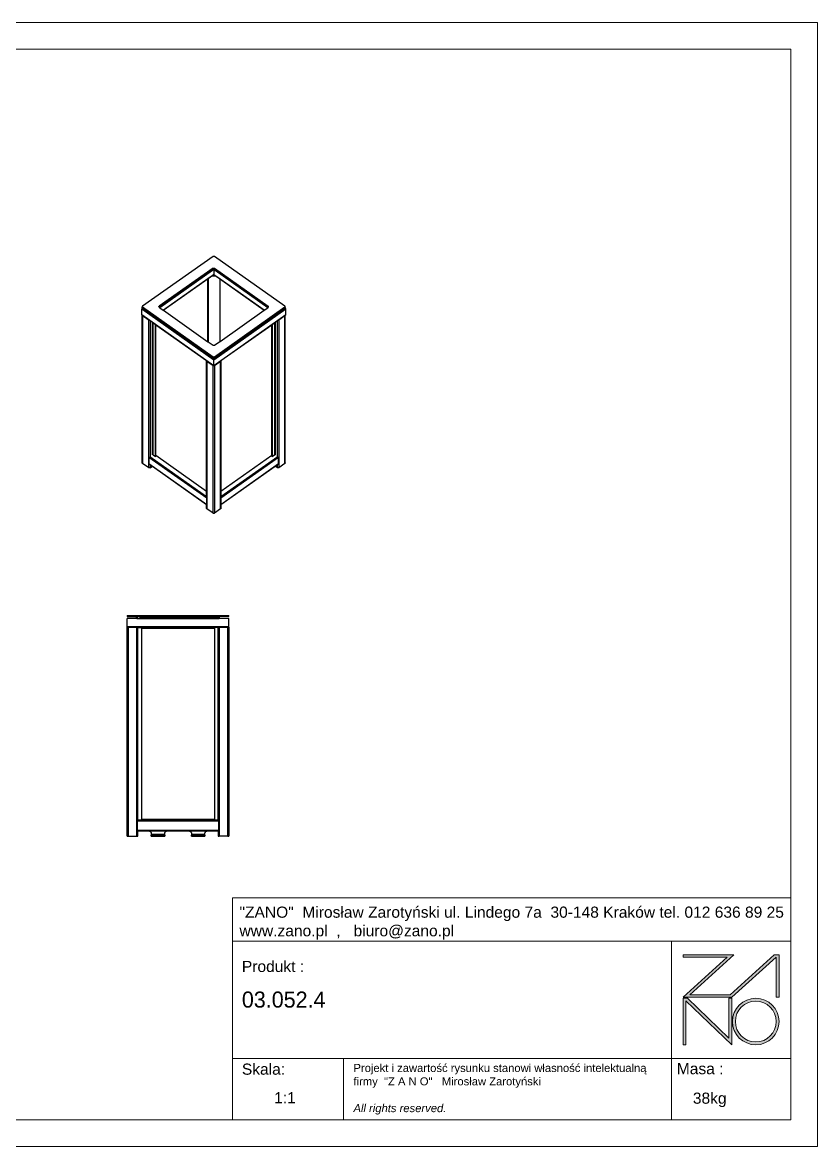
# Model space of a CAD drawing. Header units: centimetres. Extents: x -5131 to 809, y -2494 to 1706.
# Drawn here: x -2161 to 809, y -2494 to 1706 of the extents above; entities that cross this region are included whole.
import ezdxf

# ---------------------------------------------------------------- set-up
doc = ezdxf.new("R2010")
doc.units = ezdxf.units.CM
doc.layers.add('tabelka', color=155, linetype='Continuous')

# ---------------------------------------------------------------- blocks, each defined once
blk = doc.blocks.new('zano')
at = {"layer": 'Defpoints', "lineweight": 5}
for points in [[(6270.2, 3716.2), (6270.2, 3707.4), (6434.8, 3707.4), (6270.2, 3558.4), (6452.4, 3558.4), (6617.9, 3708.2), (6617.9, 3558.4), (6628.6, 3558.4), (6628.6, 3716.2), (6610.7, 3716.2), (6446.1, 3567.2), (6295.4, 3567.2), (6459.9, 3716.2), (6270.2, 3716.2), (6270.2, 3707.4)], [(6270.2, 3554.4), (6286.2, 3554.4), (6441.7, 3405.6), (6441.7, 3554.4), (6452.4, 3554.4), (6452.4, 3380.5), (6281, 3544.6), (6281, 3380.5), (6270.2, 3380.5)]]:
    blk.add_hatch(color=251, dxfattribs=at).paths.add_polyline_path(points)
h = blk.add_hatch(color=251, dxfattribs=at)
h.paths.add_polyline_path([(6454.7, 3467.4, 1), (6628.6, 3467.4, 1)])
h.paths.add_polyline_path([(6617.9, 3467.4, -1), (6465.4, 3467.4, -1)], flags=16)
at = {"layer": 'Defpoints', "color": 251, "lineweight": 5}
blk.add_lwpolyline([(6434.8, 3707.4), (6270.2, 3558.4), (6452.4, 3558.4), (6617.9, 3708.2), (6617.9, 3558.4), (6628.6, 3558.4), (6628.6, 3716.2), (6610.7, 3716.2), (6446.1, 3567.2), (6295.4, 3567.2), (6459.9, 3716.2), (6270.2, 3716.2), (6270.2, 3707.4), (6432.1, 3707.4)], dxfattribs=at)
for points in [[(6270.2, 3716.2), (6270.2, 3707.4), (6434.8, 3707.4), (6270.2, 3558.4), (6452.4, 3558.4), (6617.9, 3708.2), (6617.9, 3558.4), (6628.6, 3558.4), (6628.6, 3716.2), (6610.7, 3716.2), (6446.1, 3567.2), (6295.4, 3567.2), (6459.9, 3716.2), (6270.2, 3716.2), (6270.2, 3707.4)], [(6270.2, 3554.4), (6286.2, 3554.4), (6441.7, 3405.6), (6441.7, 3554.4), (6452.4, 3554.4), (6452.4, 3380.5), (6281, 3544.6), (6281, 3380.5), (6270.2, 3380.5)]]:
    blk.add_lwpolyline(points, close=True, dxfattribs=at)
for radius in [87, 76.3]:
    blk.add_circle((6541.7, 3467.4), radius, dxfattribs=at)
blk = doc.blocks.new('TABELA')
at = {"layer": 'tabelka', "lineweight": 5}
for p, q in [((4587.4, 3929.4), (6672.4, 3929.4)), ((4587.4, 3767.6), (4587.4, 3929.4)), ((4587.4, 3929.4), (6672.4, 3929.4)), ((6226.5, 3767.6), (6226.5, 3329)), ((4587.4, 3329), (6672.4, 3329)), ((5001.6, 3329), (5001.6, 3100.4)), ((6226.5, 3329), (6226.5, 3100.4))]:
    blk.add_line(p, q, dxfattribs=at)
blk.add_lwpolyline([(4587.4, 3767.6), (6672.4, 3767.6), (6672.4, 3100.4), (4587.4, 3100.4)], close=True, dxfattribs=at)
blk.add_blockref('zano', (0, 0))
at = {"layer": 'tabelka', "lineweight": 5, "attachment_point": 1}
for s, insert, char_height, width in [('{\\fArial|b0|i0|c238|p34;"ZANO"  Mirosław Zarotyński ul. Lindego 7a  30-148 Kraków tel. 012 636 89 25\\Pwww.zano.pl  ,   biuro@zano.pl}', (4613, 3896.9), 41.595, 2040.38), ('{\\fArial|b0|i0|c238|p34;Produkt : }', (4622, 3694.1), 41.595, 265.273), ('{\\fCentury Gothic|b0|i0|c238|p34;03.052.4}', (4622, 3579.5), 60, 713.135), ('{\\fArial|b0|i0|c238|p34;Skala: }', (4622, 3310.3), 41.595, 191.675), ('{\\fArial|b0|i0|c238|p34;Masa :}', (6246.7, 3312.2), 41.595, 200.457), ('{\\fArial|b0|i0|c238|p34;1:1}', (4742.5, 3203.5), 41.595, 42.482), ('{\\fArial|b0|i0|c238|p34;38kg}', (6306.7, 3201.8), 41.595, 42.482)]:
    blk.add_mtext(s, dxfattribs=dict(at, insert=insert, char_height=char_height, width=width))
at = {"layer": 'tabelka', "color": 1, "lineweight": 5, "insert": (5038.9, 3308.9), "char_height": 30, "width": 1186.12, "attachment_point": 1}
blk.add_mtext('{\\fArial|b0|i0|c0|p34;Projekt i zawartość rysunku stanowi własność intelektualną firmy \\fArial|b0|i0|c238|p34; "Z A N O"   Mirosław Zarotyński\\fArial|b0|i1|c238|p34;\\P\\PAll rights reserved.}', dxfattribs=at)

msp = doc.modelspace()

# ---------------------------------------------------------------- linework, layer by layer
for p, q in [((-1449.53, 831.74), (-1712.57, 645.74)), ((-1449.53, 831.74), (-1448.92, 832.09)), ((-1448.92, 832.09), (-1448.23, 832.35)), ((-1448.23, 832.35), (-1447.48, 832.52)), ((-1447.48, 832.52), (-1446.7, 832.57)), ((-1446.7, 832.57), (-1445.92, 832.52)), ((-1445.92, 832.52), (-1445.17, 832.35)), ((-1445.17, 832.35), (-1444.48, 832.09)), ((-1444.48, 832.09), (-1443.87, 831.74)), ((-1180.83, 645.74), (-1443.87, 831.74)), ((-1449.53, 787.74), (-1650.34, 645.74)), ((-1450.3, 784.37), (-1650.34, 642.91)), ((-1450.14, 782.84), (-1650.02, 641.51)), ((-1451.12, 779.96), (-1648.47, 640.41)), ((-1451.23, 779.81), (-1648.42, 640.38)), ((-1635.4, 631.18), (-1446.7, 764.61)), ((-1454.39, 758.32), (-1467.2, 749.25)), ((-1452.39, 759.73), (-1454.39, 758.32)), ((-1439, 758.32), (-1454.39, 758.32)), ((-1447.97, 762.85), (-1452.39, 759.73)), ((-1452.39, 759.73), (-1447.97, 759.73)), ((-1451.16, 779.87), (-1451.23, 779.81)), ((-1451.12, 779.96), (-1451.16, 779.87)), ((-1451.12, 779.96), (-1450.14, 782.84)), ((-1449.53, 784.91), (-1450.3, 784.37)), ((-1450.13, 783.65), (-1450.3, 784.37)), ((-1450.14, 782.84), (-1450.13, 783.65)), ((-1449.53, 787.74), (-1448.92, 788.09)), ((-1448.92, 785.26), (-1449.53, 784.91)), ((-1448.92, 788.09), (-1448.23, 788.35)), ((-1448.23, 785.53), (-1448.92, 785.26)), ((-1448.23, 788.35), (-1447.48, 788.52)), ((-1447.48, 785.69), (-1448.23, 785.53)), ((-1447.87, 762.92), (-1447.97, 762.85)), ((-1447.97, 759.73), (-1447.97, 762.85)), ((-1447.97, 759.73), (-1447.87, 759.73)), ((-1447.66, 763.08), (-1447.87, 762.92)), ((-1447.87, 759.73), (-1447.66, 759.73)), ((-1447.29, 763.33), (-1447.66, 763.08)), ((-1447.66, 759.73), (-1447.29, 759.73)), ((-1447.48, 788.52), (-1446.7, 788.57)), ((-1446.7, 785.74), (-1447.48, 785.69)), ((-1446.9, 763.61), (-1447.29, 763.33)), ((-1447.29, 759.73), (-1446.9, 759.73)), ((-1446.7, 763.75), (-1446.9, 763.61)), ((-1446.9, 759.73), (-1446.5, 759.73)), ((-1446.7, 788.57), (-1445.92, 788.52)), ((-1445.92, 785.69), (-1446.7, 785.74)), ((-1446.7, 785.74), (-1446.7, 764.61)), ((-1446.7, 764.61), (-1446.7, 764.24)), ((-1446.7, 764.61), (-1257.99, 631.18)), ((-1446.7, 764.24), (-1446.7, 763.96)), ((-1446.7, 763.96), (-1446.7, 763.8)), ((-1446.7, 763.8), (-1446.7, 763.75)), ((-1446.5, 763.61), (-1446.7, 763.75)), ((-1446.1, 763.33), (-1446.5, 763.61)), ((-1446.5, 759.73), (-1446.1, 759.73)), ((-1445.74, 763.08), (-1446.1, 763.33)), ((-1446.1, 759.73), (-1445.74, 759.73)), ((-1445.92, 788.52), (-1445.17, 788.35)), ((-1445.17, 785.53), (-1445.92, 785.69)), ((-1445.43, 762.85), (-1445.74, 763.08)), ((-1445.74, 759.73), (-1445.43, 759.73)), ((-1445.43, 762.85), (-1445.43, 759.73)), ((-1441, 759.73), (-1445.43, 762.85)), ((-1445.43, 759.73), (-1441, 759.73)), ((-1445.17, 788.35), (-1444.48, 788.09)), ((-1444.48, 785.26), (-1445.17, 785.53)), ((-1444.48, 788.09), (-1443.87, 787.74)), ((-1443.87, 784.91), (-1444.48, 785.26)), ((-1443.87, 787.74), (-1243.05, 645.74)), ((-1443.87, 784.91), (-1443.1, 784.37)), ((-1443.26, 783.65), (-1443.1, 784.37)), ((-1443.26, 782.84), (-1443.26, 783.65)), ((-1442.28, 779.96), (-1443.26, 782.84)), ((-1243.38, 641.51), (-1443.26, 782.84)), ((-1443.1, 784.37), (-1243.05, 642.91)), ((-1442.28, 779.96), (-1442.23, 779.87)), ((-1244.93, 640.41), (-1442.28, 779.96)), ((-1442.23, 779.87), (-1442.16, 779.81)), ((-1244.98, 640.38), (-1442.16, 779.81)), ((-1439, 758.32), (-1441, 759.73)), ((-1424.61, 748.13), (-1439, 758.32)), ((-1468.62, 748.25), (-1634.8, 630.75)), ((-1467.2, 749.25), (-1468.62, 748.25)), ((-1468.62, 513.24), (-1468.62, 748.25)), ((-1467.2, 749.25), (-1467.2, 512.24)), ((-1424.61, 748.13), (-1424.61, 513.36)), ((-1423.19, 747.13), (-1424.61, 748.13)), ((-1423.19, 514.36), (-1423.19, 747.13)), ((-1258.6, 630.75), (-1423.19, 747.13)), ((-1711.65, 638.26), (-1715.4, 635.62)), ((-1715.4, 635.62), (-1712.57, 635.62)), ((-1715.4, 614.61), (-1715.4, 635.62)), ((-1715.4, 635.62), (-1446.7, 445.62)), ((-1713.67, 644.29), (-1713.74, 643.74)), ((-1713.74, 640.91), (-1713.74, 643.74)), ((-1713.74, 643.74), (-1713.67, 643.19)), ((-1713.67, 640.36), (-1713.74, 640.91)), ((-1713.44, 644.82), (-1713.67, 644.29)), ((-1713.67, 643.19), (-1713.44, 642.66)), ((-1713.44, 639.83), (-1713.67, 640.36)), ((-1713.07, 645.31), (-1713.44, 644.82)), ((-1713.44, 642.66), (-1713.07, 642.17)), ((-1713.07, 639.34), (-1713.44, 639.83)), ((-1712.57, 645.74), (-1713.07, 645.31)), ((-1713.07, 642.17), (-1712.57, 641.74)), ((-1712.57, 638.91), (-1713.07, 639.34)), ((-1449.53, 455.74), (-1712.57, 641.74)), ((-1711.65, 638.26), (-1712.57, 638.91)), ((-1710.24, 637.26), (-1712.57, 635.62)), ((-1712.57, 635.62), (-1697.72, 625.11)), ((-1710.24, 637.26), (-1711.65, 638.26)), ((-1695.38, 626.76), (-1710.24, 637.26)), ((-1651.52, 643.74), (-1651.44, 644.29)), ((-1651.44, 643.19), (-1651.52, 643.74)), ((-1651.44, 644.29), (-1651.21, 644.82)), ((-1651.21, 642.66), (-1651.44, 643.19)), ((-1651.21, 644.82), (-1650.84, 645.31)), ((-1650.96, 642.33), (-1651.21, 642.66)), ((-1650.84, 642.48), (-1650.96, 642.33)), ((-1650.84, 642.17), (-1650.96, 642.33)), ((-1650.84, 645.31), (-1650.34, 645.74)), ((-1650.34, 642.91), (-1650.84, 642.48)), ((-1650.34, 641.74), (-1650.84, 642.17)), ((-1650.34, 641.74), (-1650.02, 641.51)), ((-1650.02, 641.51), (-1648.47, 640.41)), ((-1648.47, 640.41), (-1648.42, 640.38)), ((-1648.42, 640.38), (-1635.4, 631.18)), ((-1635.4, 631.18), (-1635.14, 630.99)), ((-1635.14, 630.99), (-1634.95, 630.85)), ((-1634.95, 630.85), (-1634.83, 630.77)), ((-1634.83, 630.77), (-1634.8, 630.75)), ((-1634.8, 630.75), (-1468.62, 513.24)), ((-1446.7, 445.62), (-1178, 635.62)), ((-1180.83, 641.74), (-1443.87, 455.74)), ((-1423.19, 514.36), (-1258.6, 630.75)), ((-1258.6, 630.75), (-1258.56, 630.77)), ((-1258.56, 630.77), (-1258.45, 630.85)), ((-1258.45, 630.85), (-1258.26, 630.99)), ((-1258.26, 630.99), (-1257.99, 631.18)), ((-1257.99, 631.18), (-1244.98, 640.38)), ((-1244.98, 640.38), (-1244.93, 640.41)), ((-1244.93, 640.41), (-1243.38, 641.51)), ((-1243.38, 641.51), (-1243.05, 641.74)), ((-1242.55, 645.31), (-1243.05, 645.74)), ((-1243.05, 642.91), (-1242.55, 642.48)), ((-1243.05, 641.74), (-1242.55, 642.17)), ((-1242.18, 644.82), (-1242.55, 645.31)), ((-1242.55, 642.48), (-1242.44, 642.33)), ((-1242.55, 642.17), (-1242.44, 642.33)), ((-1242.44, 642.33), (-1242.18, 642.66)), ((-1241.96, 644.29), (-1242.18, 644.82)), ((-1242.18, 642.66), (-1241.96, 643.19)), ((-1241.88, 643.74), (-1241.96, 644.29)), ((-1241.96, 643.19), (-1241.88, 643.74)), ((-1183.16, 637.26), (-1198.01, 626.76)), ((-1195.68, 625.11), (-1180.83, 635.62)), ((-1188.13, 633.75), (-1185.8, 632.1)), ((-1181.74, 638.26), (-1183.16, 637.26)), ((-1180.83, 635.62), (-1183.16, 637.26)), ((-1180.83, 638.91), (-1181.74, 638.26)), ((-1178, 635.62), (-1181.74, 638.26)), ((-1180.33, 645.31), (-1180.83, 645.74)), ((-1180.83, 641.74), (-1180.33, 642.17)), ((-1180.33, 639.34), (-1180.83, 638.91)), ((-1178, 635.62), (-1180.83, 635.62)), ((-1179.96, 644.82), (-1180.33, 645.31)), ((-1180.33, 642.17), (-1179.96, 642.66)), ((-1179.96, 639.83), (-1180.33, 639.34)), ((-1179.73, 644.29), (-1179.96, 644.82)), ((-1179.96, 642.66), (-1179.73, 643.19)), ((-1179.73, 640.36), (-1179.96, 639.83)), ((-1179.65, 643.74), (-1179.73, 644.29)), ((-1179.73, 643.19), (-1179.65, 643.74)), ((-1179.65, 640.91), (-1179.73, 640.36)), ((-1179.65, 640.91), (-1179.65, 643.74)), ((-1178, 614.61), (-1178, 635.62)), ((-1715.33, 614.19), (-1715.4, 614.61)), ((-1715.4, 614.61), (-1446.7, 424.61)), ((-1715.14, 613.78), (-1715.33, 614.19)), ((-1714.81, 613.39), (-1715.14, 613.78)), ((-1714.37, 613.03), (-1714.81, 613.39)), ((-1714.37, 613.03), (-1713.82, 612.64)), ((-1713.82, 60.38), (-1713.82, 612.64)), ((-1713.82, 612.64), (-1713.79, 612.63)), ((-1713.79, 612.63), (-1687.61, 594.12)), ((-1713.79, 612.63), (-1713.78, 612.55)), ((-1713.78, 612.55), (-1713.64, 612.14)), ((-1713.64, 612.14), (-1713.41, 611.76)), ((-1713.41, 611.76), (-1713.1, 611.4)), ((-1713.1, 611.4), (-1712.71, 611.08)), ((-1712.71, 611.08), (-1689.8, 594.88)), ((-1712.71, 611.08), (-1712.71, 58.48)), ((-1697.72, 625.11), (-1695.38, 626.76)), ((-1697.72, 625.11), (-1697.48, 624.95)), ((-1697.48, 624.95), (-1697.2, 624.75)), ((-1697.2, 624.75), (-1696.88, 624.52)), ((-1696.88, 624.52), (-1696.53, 624.28)), ((-1696.53, 624.28), (-1696.18, 624.03)), ((-1696.18, 624.03), (-1695.85, 623.79)), ((-1695.85, 623.79), (-1695.54, 623.58)), ((-1693.21, 625.22), (-1695.54, 623.58)), ((-1695.54, 623.58), (-1681.06, 613.34)), ((-1695.15, 626.6), (-1695.38, 626.76)), ((-1694.87, 626.4), (-1695.15, 626.6)), ((-1694.55, 626.17), (-1694.87, 626.4)), ((-1694.2, 625.92), (-1694.55, 626.17)), ((-1693.85, 625.68), (-1694.2, 625.92)), ((-1693.52, 625.44), (-1693.85, 625.68)), ((-1693.21, 625.22), (-1693.52, 625.44)), ((-1676.4, 613.34), (-1693.21, 625.22)), ((-1689.8, 42.28), (-1689.8, 594.88)), ((-1689.8, 594.88), (-1689.35, 594.6)), ((-1689.35, 594.6), (-1688.84, 594.38)), ((-1688.84, 594.38), (-1688.29, 594.22)), ((-1688.29, 594.22), (-1687.71, 594.12)), ((-1687.71, 594.12), (-1687.61, 594.12)), ((-1687.61, 594.12), (-1687.11, 593.74)), ((-1687.11, 593.74), (-1686.52, 593.33)), ((-1686.52, 593.33), (-1685.94, 592.92)), ((-1685.94, 592.92), (-1685.39, 592.54)), ((-1685.39, 592.54), (-1684.88, 592.18)), ((-1684.88, 592.18), (-1684.43, 591.85)), ((-1684.43, 591.85), (-1684.43, 84.7)), ((-1684.43, 591.85), (-1675.66, 585.65)), ((-1681.06, 613.34), (-1676.4, 613.34)), ((-1681.06, 613.34), (-1446.7, 447.62)), ((-1449.53, 452.91), (-1676.4, 613.34)), ((-1446.7, 424.61), (-1178, 614.61)), ((-1446.7, 447.62), (-1212.33, 613.34)), ((-1217, 613.34), (-1443.87, 452.91)), ((-1217.74, 585.65), (-1208.97, 591.85)), ((-1200.18, 625.22), (-1217, 613.34)), ((-1212.33, 613.34), (-1217, 613.34)), ((-1212.33, 613.34), (-1197.85, 623.58)), ((-1208.97, 591.85), (-1208.52, 592.18)), ((-1208.97, 84.7), (-1208.97, 591.85)), ((-1208.52, 592.18), (-1208.01, 592.54)), ((-1208.01, 592.54), (-1207.46, 592.92)), ((-1207.46, 592.92), (-1206.88, 593.33)), ((-1206.88, 593.33), (-1206.28, 593.75)), ((-1206.28, 593.75), (-1205.79, 594.12)), ((-1205.79, 594.12), (-1205.76, 594.12)), ((-1205.76, 594.12), (-1179.61, 612.63)), ((-1205.76, 594.12), (-1205.69, 594.12)), ((-1205.69, 594.12), (-1205.11, 594.22)), ((-1205.11, 594.22), (-1204.56, 594.38)), ((-1204.56, 594.38), (-1204.05, 594.6)), ((-1204.05, 594.6), (-1203.59, 594.88)), ((-1203.59, 594.88), (-1180.68, 611.08)), ((-1203.59, 594.88), (-1203.59, 42.28)), ((-1199.88, 625.44), (-1200.18, 625.22)), ((-1197.85, 623.58), (-1200.18, 625.22)), ((-1199.54, 625.68), (-1199.88, 625.44)), ((-1199.19, 625.92), (-1199.54, 625.68)), ((-1198.85, 626.17), (-1199.19, 625.92)), ((-1198.53, 626.4), (-1198.85, 626.17)), ((-1198.24, 626.6), (-1198.53, 626.4)), ((-1198.01, 626.76), (-1198.24, 626.6)), ((-1198.01, 626.76), (-1195.68, 625.11)), ((-1197.85, 623.58), (-1197.55, 623.79)), ((-1197.55, 623.79), (-1197.21, 624.03)), ((-1197.21, 624.03), (-1196.86, 624.28)), ((-1196.86, 624.28), (-1196.52, 624.52)), ((-1196.52, 624.52), (-1196.2, 624.75)), ((-1196.2, 624.75), (-1195.91, 624.95)), ((-1195.91, 624.95), (-1195.68, 625.11)), ((-1180.68, 611.08), (-1180.3, 611.4)), ((-1180.68, 58.48), (-1180.68, 611.08)), ((-1180.3, 611.4), (-1179.99, 611.76)), ((-1179.99, 611.76), (-1179.76, 612.14)), ((-1179.76, 612.14), (-1179.62, 612.55)), ((-1179.62, 612.55), (-1179.61, 612.63)), ((-1179.61, 612.63), (-1179.57, 612.64)), ((-1179.57, 612.64), (-1179.02, 613.03)), ((-1179.57, 60.38), (-1179.57, 612.64)), ((-1179.02, 613.03), (-1178.58, 613.39)), ((-1178.58, 613.39), (-1178.26, 613.78)), ((-1178.26, 613.78), (-1178.06, 614.19)), ((-1178.06, 614.19), (-1178, 614.61)), ((-1675.66, 90.9), (-1675.66, 585.65)), ((-1675.66, 585.65), (-1675.34, 585.43)), ((-1675.34, 585.43), (-1674.98, 585.18)), ((-1674.98, 585.18), (-1674.59, 584.9)), ((-1674.59, 584.9), (-1674.19, 584.61)), ((-1674.19, 584.61), (-1673.79, 584.33)), ((-1673.79, 584.33), (-1673.43, 584.08)), ((-1673.43, 584.08), (-1673.11, 583.85)), ((-1673.11, 90.9), (-1673.11, 583.85)), ((-1673.11, 583.85), (-1664.49, 577.75)), ((-1664.49, 84.8), (-1664.49, 577.75)), ((-1664.49, 577.75), (-1663.07, 576.75)), ((-1663.07, 87.93), (-1663.07, 576.75)), ((-1663.07, 576.75), (-1473.41, 442.64)), ((-1419.99, 442.63), (-1230.32, 576.75)), ((-1230.32, 576.75), (-1228.91, 577.75)), ((-1230.32, 87.93), (-1230.32, 576.75)), ((-1228.91, 577.75), (-1220.28, 583.85)), ((-1228.91, 577.75), (-1228.91, 84.8)), ((-1220.28, 583.85), (-1219.97, 584.08)), ((-1220.28, 583.85), (-1220.28, 90.9)), ((-1219.97, 584.08), (-1219.6, 584.33)), ((-1219.6, 584.33), (-1219.21, 584.61)), ((-1219.21, 584.61), (-1218.81, 584.9)), ((-1218.81, 584.9), (-1218.42, 585.18)), ((-1218.42, 585.18), (-1218.05, 585.43)), ((-1218.05, 585.43), (-1217.74, 585.65)), ((-1217.74, 585.65), (-1217.74, 90.9)), ((-1468.62, 513.24), (-1467.2, 512.24)), ((-1467.2, 512.24), (-1449.53, 499.74)), ((-1443.87, 499.74), (-1424.61, 513.36)), ((-1424.61, 513.36), (-1423.19, 514.36)), ((-1448.92, 499.39), (-1449.53, 499.74)), ((-1448.23, 499.13), (-1448.92, 499.39)), ((-1447.48, 498.97), (-1448.23, 499.13)), ((-1446.7, 498.91), (-1447.48, 498.97)), ((-1445.92, 498.97), (-1446.7, 498.91)), ((-1445.17, 499.13), (-1445.92, 498.97)), ((-1444.48, 499.39), (-1445.17, 499.13)), ((-1443.87, 499.74), (-1444.48, 499.39)), ((-1473.41, -46.19), (-1473.41, 442.64)), ((-1473.41, 442.64), (-1473.37, 442.63)), ((-1473.37, 442.63), (-1447.19, 424.12)), ((-1473.37, 442.63), (-1473.36, 442.55)), ((-1473.36, 442.55), (-1473.22, 442.14)), ((-1473.22, 442.14), (-1472.99, 441.76)), ((-1472.99, 441.76), (-1472.68, 441.4)), ((-1472.68, 441.4), (-1472.3, 441.08)), ((-1472.3, 441.08), (-1449.39, 424.88)), ((-1472.3, 441.08), (-1472.3, -111.52)), ((-1448.92, 455.39), (-1449.53, 455.74)), ((-1449.53, 452.91), (-1448.92, 452.56)), ((-1449.39, -127.72), (-1449.39, 424.88)), ((-1449.39, 424.88), (-1448.93, 424.6)), ((-1448.93, 424.6), (-1448.42, 424.38)), ((-1448.23, 455.13), (-1448.92, 455.39)), ((-1448.92, 452.56), (-1448.23, 452.3)), ((-1448.42, 424.38), (-1447.87, 424.22)), ((-1447.48, 454.97), (-1448.23, 455.13)), ((-1448.23, 452.3), (-1447.48, 452.14)), ((-1447.87, 424.22), (-1447.29, 424.12)), ((-1446.7, 454.91), (-1447.48, 454.97)), ((-1447.48, 452.14), (-1446.7, 452.08)), ((-1447.29, 424.12), (-1447.19, 424.12)), ((-1447.19, 424.12), (-1446.7, 423.75)), ((-1445.92, 454.97), (-1446.7, 454.91)), ((-1446.7, 452.08), (-1445.92, 452.14)), ((-1446.7, 447.62), (-1446.7, 452.08)), ((-1446.7, 445.62), (-1446.7, 447.62)), ((-1446.7, 424.61), (-1446.7, 445.62)), ((-1446.7, 424.24), (-1446.7, 424.61)), ((-1446.7, 423.96), (-1446.7, 424.24)), ((-1446.7, 423.75), (-1446.2, 424.12)), ((-1446.7, 423.8), (-1446.7, 423.96)), ((-1446.7, 423.75), (-1446.7, 423.8)), ((-1446.2, 424.12), (-1446.18, 424.12)), ((-1446.18, 424.12), (-1420.03, 442.63)), ((-1446.18, 424.12), (-1446.1, 424.12)), ((-1446.1, 424.12), (-1445.52, 424.22)), ((-1445.17, 455.13), (-1445.92, 454.97)), ((-1445.92, 452.14), (-1445.17, 452.3)), ((-1445.52, 424.22), (-1444.97, 424.38)), ((-1444.48, 455.39), (-1445.17, 455.13)), ((-1445.17, 452.3), (-1444.48, 452.56)), ((-1444.97, 424.38), (-1444.46, 424.6)), ((-1443.87, 455.74), (-1444.48, 455.39)), ((-1444.48, 452.56), (-1443.87, 452.91)), ((-1444.46, 424.6), (-1444.01, 424.88)), ((-1444.01, 424.88), (-1421.1, 441.08)), ((-1444.01, 424.88), (-1444.01, -127.72)), ((-1421.1, 441.08), (-1420.71, 441.4)), ((-1421.1, -111.52), (-1421.1, 441.08)), ((-1420.71, 441.4), (-1420.4, 441.76)), ((-1420.4, 441.76), (-1420.17, 442.14)), ((-1420.17, 442.14), (-1420.03, 442.55)), ((-1420.03, 442.55), (-1420.03, 442.63)), ((-1420.03, 442.63), (-1419.99, 442.63)), ((-1419.99, 442.63), (-1419.99, -46.19)), ((-1685.52, 84.17), (-1473.41, -65.81)), ((-1675.66, 90.9), (-1675.34, 91.08)), ((-1675.34, 91.08), (-1674.98, 91.21)), ((-1674.98, 91.21), (-1674.59, 91.27)), ((-1674.59, 91.27), (-1674.19, 91.27)), ((-1674.19, 91.27), (-1673.79, 91.21)), ((-1673.79, 91.21), (-1673.43, 91.08)), ((-1673.43, 91.08), (-1673.11, 90.9)), ((-1673.11, 90.9), (-1664.49, 84.8)), ((-1664.49, 84.8), (-1663.07, 85.8)), ((-1473.41, -46.19), (-1663.07, 87.93)), ((-1663.07, 87.93), (-1663.07, 85.8)), ((-1230.32, 87.93), (-1419.99, -46.19)), ((-1419.99, -65.81), (-1207.88, 84.17)), ((-1230.32, 85.8), (-1230.32, 87.93)), ((-1230.32, 85.8), (-1228.91, 84.8)), ((-1228.91, 84.8), (-1220.28, 90.9)), ((-1220.28, 90.9), (-1219.97, 91.08)), ((-1219.97, 91.08), (-1219.6, 91.21)), ((-1219.6, 91.21), (-1219.21, 91.27)), ((-1219.21, 91.27), (-1218.81, 91.27)), ((-1218.81, 91.27), (-1218.42, 91.21)), ((-1218.42, 91.21), (-1218.05, 91.08)), ((-1218.05, 91.08), (-1217.74, 90.9)), ((-1713.78, 59.96), (-1713.82, 60.38)), ((-1713.64, 59.55), (-1713.78, 59.96)), ((-1713.41, 59.16), (-1713.64, 59.55)), ((-1713.1, 58.8), (-1713.41, 59.16)), ((-1712.71, 58.48), (-1713.1, 58.8)), ((-1689.8, 42.28), (-1712.71, 58.48)), ((-1689.35, 42), (-1689.8, 42.28)), ((-1688.84, 41.78), (-1689.35, 42)), ((-1688.82, 82.79), (-1688.88, 82.29)), ((-1688.88, 82.29), (-1473.21, -70.21)), ((-1688.88, 82.29), (-1688.88, 57.54)), ((-1688.88, 57.54), (-1473.21, -94.96)), ((-1688.88, 57.54), (-1688.82, 57.12)), ((-1688.71, 83.12), (-1688.82, 82.79)), ((-1688.82, 57.12), (-1688.71, 56.94)), ((-1688.48, 56.7), (-1688.29, 56.57)), ((-1688.29, 56.57), (-1687.71, 56.16)), ((-1687.71, 56.16), (-1687.11, 55.74)), ((-1687.11, 55.74), (-1686.52, 55.32)), ((-1686.52, 55.32), (-1685.94, 54.91)), ((-1685.94, 54.91), (-1685.39, 54.52)), ((-1685.39, 54.52), (-1684.88, 54.16)), ((-1684.88, 42), (-1685.39, 41.78)), ((-1684.88, 54.16), (-1684.43, 53.84)), ((-1684.43, 42.28), (-1684.88, 42)), ((-1684.43, 53.84), (-1684.43, 42.28)), ((-1684.43, 53.84), (-1676.25, 48.06)), ((-1684.43, 42.28), (-1676.25, 48.06)), ((-1676.25, 48.06), (-1473.41, -95.37)), ((-1420.18, -70.21), (-1204.51, 82.29)), ((-1420.18, -94.96), (-1204.51, 57.54)), ((-1419.99, -95.37), (-1217.14, 48.06)), ((-1217.14, 48.06), (-1208.97, 53.84)), ((-1208.97, 42.28), (-1217.14, 48.06)), ((-1208.97, 53.84), (-1208.52, 54.16)), ((-1208.97, 42.28), (-1208.97, 53.84)), ((-1208.52, 42), (-1208.97, 42.28)), ((-1208.52, 54.16), (-1208.01, 54.52)), ((-1208.01, 41.78), (-1208.52, 42)), ((-1208.01, 54.52), (-1207.46, 54.91)), ((-1207.46, 54.91), (-1206.88, 55.32)), ((-1206.88, 55.32), (-1206.28, 55.74)), ((-1206.28, 55.74), (-1205.69, 56.16)), ((-1205.69, 56.16), (-1205.11, 56.57)), ((-1205.11, 56.57), (-1204.92, 56.7)), ((-1204.57, 82.79), (-1204.68, 83.12)), ((-1204.68, 56.94), (-1204.57, 57.12)), ((-1204.51, 82.29), (-1204.57, 82.79)), ((-1204.57, 57.12), (-1204.51, 57.54)), ((-1204.05, 42), (-1204.56, 41.78)), ((-1204.51, 57.54), (-1204.51, 82.29)), ((-1203.59, 42.28), (-1204.05, 42)), ((-1180.68, 58.48), (-1203.59, 42.28)), ((-1180.3, 58.8), (-1180.68, 58.48)), ((-1179.99, 59.16), (-1180.3, 58.8)), ((-1179.76, 59.55), (-1179.99, 59.16)), ((-1179.62, 59.96), (-1179.76, 59.55)), ((-1179.57, 60.38), (-1179.62, 59.96)), ((-1688.29, 41.62), (-1688.84, 41.78)), ((-1687.71, 41.52), (-1688.29, 41.62)), ((-1687.11, 41.49), (-1687.71, 41.52)), ((-1686.52, 41.52), (-1687.11, 41.49)), ((-1685.94, 41.62), (-1686.52, 41.52)), ((-1685.39, 41.78), (-1685.94, 41.62)), ((-1207.46, 41.62), (-1208.01, 41.78)), ((-1206.88, 41.52), (-1207.46, 41.62)), ((-1206.28, 41.49), (-1206.88, 41.52)), ((-1205.69, 41.52), (-1206.28, 41.49)), ((-1205.11, 41.62), (-1205.69, 41.52)), ((-1204.56, 41.78), (-1205.11, 41.62)), ((-1473.41, -65.81), (-1473.41, -46.19)), ((-1473.41, -66.51), (-1473.41, -65.81)), ((-1473.41, -67.28), (-1473.41, -66.51)), ((-1473.41, -67.51), (-1473.41, -67.28)), ((-1473.21, -70.21), (-1473.15, -69.71)), ((-1473.21, -94.96), (-1473.21, -70.21)), ((-1473.15, -69.71), (-1473.05, -69.38)), ((-1420.35, -69.38), (-1420.24, -69.71)), ((-1420.24, -69.71), (-1420.18, -70.21)), ((-1420.18, -70.21), (-1420.18, -94.96)), ((-1419.99, -46.19), (-1419.99, -65.81)), ((-1419.99, -65.81), (-1419.99, -66.52)), ((-1419.99, -66.52), (-1419.99, -67.28)), ((-1419.99, -67.51), (-1419.99, -67.28)), ((-1473.41, -109.62), (-1473.41, -95.37)), ((-1473.41, -95.37), (-1473.36, -95.41)), ((-1473.36, -110.04), (-1473.41, -109.62)), ((-1473.36, -95.41), (-1473.22, -95.51)), ((-1473.22, -110.45), (-1473.36, -110.04)), ((-1473.22, -95.51), (-1473.14, -95.56)), ((-1472.99, -110.84), (-1473.22, -110.45)), ((-1473.15, -95.38), (-1473.21, -94.96)), ((-1473.05, -95.56), (-1473.15, -95.38)), ((-1472.99, -95.68), (-1472.99, -110.84)), ((-1472.68, -111.2), (-1472.99, -110.84)), ((-1472.3, -111.52), (-1472.68, -111.2)), ((-1449.39, -127.72), (-1472.3, -111.52)), ((-1421.1, -111.52), (-1444.01, -127.72)), ((-1420.71, -111.2), (-1421.1, -111.52)), ((-1420.4, -110.84), (-1420.71, -111.2)), ((-1420.4, -95.68), (-1420.4, -110.84)), ((-1420.17, -110.45), (-1420.4, -110.84)), ((-1420.24, -95.38), (-1420.35, -95.56)), ((-1420.25, -95.56), (-1420.17, -95.51)), ((-1420.18, -94.96), (-1420.24, -95.38)), ((-1420.17, -95.51), (-1420.03, -95.41)), ((-1420.03, -110.04), (-1420.17, -110.45)), ((-1420.03, -95.41), (-1419.99, -95.37)), ((-1419.99, -109.62), (-1420.03, -110.04)), ((-1419.99, -95.37), (-1419.99, -109.62)), ((-1448.93, -128), (-1449.39, -127.72)), ((-1448.42, -128.22), (-1448.93, -128)), ((-1447.87, -128.38), (-1448.42, -128.22)), ((-1447.29, -128.48), (-1447.87, -128.38)), ((-1446.7, -128.51), (-1447.29, -128.48)), ((-1446.1, -128.48), (-1446.7, -128.51)), ((-1445.52, -128.38), (-1446.1, -128.48)), ((-1444.97, -128.22), (-1445.52, -128.38)), ((-1444.46, -128), (-1444.97, -128.22)), ((-1444.01, -127.72), (-1444.46, -128)), ((-1770.05, -509.73), (-1770.05, -513.73)), ((-1770.05, -509.73), (-1390.05, -509.73)), ((-1770.05, -513.73), (-1733.89, -513.73)), ((-1770.05, -550.93), (-1770.05, -521.22)), ((-1734.09, -521.22), (-1770.05, -521.22)), ((-1734.86, -515.02), (-1735.18, -516.12)), ((-1735.17, -517.27), (-1735.18, -516.12)), ((-1734.09, -521.22), (-1735.17, -517.27)), ((-1734.86, -515.02), (-1734.25, -514.05)), ((-1734.25, -514.05), (-1733.89, -513.73)), ((-1734.09, -521.22), (-1732.35, -521.22)), ((-1728.2, -513.73), (-1733.89, -513.73)), ((-1733.23, -517.06), (-1733.09, -516.49)), ((-1733.18, -517.66), (-1733.23, -517.06)), ((-1732.35, -521.22), (-1733.18, -517.66)), ((-1733.09, -516.49), (-1732.8, -515.97)), ((-1732.8, -515.97), (-1732.37, -515.57)), ((-1732.37, -515.57), (-1732.05, -515.42)), ((-1732.05, -521.22), (-1732.35, -521.22)), ((-1732.05, -515.42), (-1732.05, -515.22)), ((-1727.17, -515.22), (-1732.05, -515.22)), ((-1732.05, -521.22), (-1732.05, -515.42)), ((-1732.05, -521.22), (-1722.05, -521.22)), ((-1727.84, -514.05), (-1728.2, -513.73)), ((-1728.2, -513.73), (-1722.05, -513.73)), ((-1727.22, -515.02), (-1727.84, -514.05)), ((-1727.17, -515.22), (-1727.22, -515.02)), ((-1722.05, -515.22), (-1727.17, -515.22)), ((-1722.05, -513.73), (-1691.55, -513.73)), ((-1722.05, -513.73), (-1722.05, -515.22)), ((-1722.05, -517.27), (-1722.05, -515.22)), ((-1722.05, -517.27), (-1432.05, -517.27)), ((-1722.05, -521.22), (-1722.05, -517.27)), ((-1722.05, -521.22), (-1432.05, -521.22)), ((-1691.55, -514.05), (-1691.55, -513.73)), ((-1691.55, -513.73), (-1686.55, -513.73)), ((-1686.55, -513.73), (-1686.55, -514.05)), ((-1686.55, -513.73), (-1473.55, -513.73)), ((-1473.55, -514.05), (-1473.55, -513.73)), ((-1473.55, -513.73), (-1468.55, -513.73)), ((-1468.55, -513.73), (-1468.55, -514.05)), ((-1432.05, -513.73), (-1468.55, -513.73)), ((-1432.94, -515.22), (-1432.88, -515.02)), ((-1432.27, -514.05), (-1432.05, -513.86)), ((-1432.05, -513.86), (-1432.05, -513.73)), ((-1432.05, -513.86), (-1431.91, -513.73)), ((-1431.91, -513.73), (-1432.05, -513.73)), ((-1432.05, -515.24), (-1432.05, -513.86)), ((-1432.05, -515.24), (-1430.05, -515.22)), ((-1432.05, -521.22), (-1432.05, -517.27)), ((-1432.05, -521.22), (-1428.05, -521.22)), ((-1426.22, -513.73), (-1431.91, -513.73)), ((-1428.05, -515.22), (-1430.05, -515.22)), ((-1428.05, -515.42), (-1428.05, -515.22)), ((-1427.74, -515.57), (-1428.05, -515.42)), ((-1428.05, -521.22), (-1428.05, -515.42)), ((-1428.05, -515.78), (-1427.51, -515.78)), ((-1427.76, -521.22), (-1428.05, -521.22)), ((-1427.76, -521.22), (-1426.93, -517.66)), ((-1427.76, -521.22), (-1426.02, -521.22)), ((-1427.31, -515.97), (-1427.74, -515.57)), ((-1427.01, -516.49), (-1427.31, -515.97)), ((-1426.88, -517.06), (-1427.01, -516.49)), ((-1426.93, -517.66), (-1426.88, -517.06)), ((-1425.86, -514.05), (-1426.22, -513.73)), ((-1390.05, -513.73), (-1426.22, -513.73)), ((-1426.02, -521.22), (-1424.94, -517.27)), ((-1390.05, -521.22), (-1426.02, -521.22)), ((-1425.24, -515.02), (-1425.86, -514.05)), ((-1424.93, -516.12), (-1425.24, -515.02)), ((-1424.94, -517.27), (-1424.93, -516.12)), ((-1390.05, -513.73), (-1390.05, -509.73)), ((-1390.05, -550.93), (-1390.05, -521.22)), ((-1770.01, -551.52), (-1770.05, -550.93)), ((-1770.05, -550.93), (-1390.05, -550.93)), ((-1770.01, -553.24), (-1770.05, -553.24)), ((-1770.05, -1334.73), (-1770.05, -553.24)), ((-1769.87, -552.1), (-1770.01, -551.52)), ((-1770.01, -551.52), (-1390.1, -551.52)), ((-1769.87, -553.24), (-1770.01, -553.24)), ((-1769.64, -552.65), (-1769.87, -552.1)), ((-1769.64, -553.24), (-1769.87, -553.24)), ((-1769.33, -553.16), (-1769.64, -552.65)), ((-1769.33, -553.24), (-1769.64, -553.24)), ((-1769.26, -553.24), (-1769.33, -553.16)), ((-1769.26, -553.24), (-1769.33, -553.24)), ((-1768.94, -553.62), (-1769.26, -553.24)), ((-1768.56, -553.24), (-1768.49, -553.24)), ((-1768.49, -553.24), (-1767.98, -553.24)), ((-1767.98, -553.24), (-1767.43, -553.24)), ((-1767.43, -553.24), (-1766.85, -553.24)), ((-1766.85, -553.24), (-1766.25, -553.24)), ((-1766.25, -553.24), (-1733.85, -553.24)), ((-1766.25, -553.24), (-1766.25, -1334.73)), ((-1733.85, -1334.73), (-1733.85, -553.24)), ((-1733.85, -553.24), (-1733.26, -553.24)), ((-1733.26, -553.24), (-1732.68, -553.24)), ((-1732.68, -553.24), (-1732.13, -553.24)), ((-1732.13, -553.24), (-1731.62, -553.24)), ((-1731.62, -553.24), (-1731.54, -553.24)), ((-1730.47, -554.31), (-1730.24, -554.31)), ((-1730.24, -554.31), (-1730.1, -554.31)), ((-1730.1, -554.54), (-1730.1, -554.31)), ((-1730.1, -554.31), (-1730.05, -554.31)), ((-1730.1, -554.68), (-1730.1, -554.54)), ((-1730.1, -1274.73), (-1730.1, -554.68)), ((-1730.05, -554.31), (-1730.01, -554.31)), ((-1730.01, -554.73), (-1730.05, -554.73)), ((-1730.01, -554.31), (-1729.88, -554.31)), ((-1729.88, -554.73), (-1730.01, -554.73)), ((-1729.88, -554.31), (-1729.66, -554.31)), ((-1729.66, -554.73), (-1729.88, -554.73)), ((-1729.66, -554.31), (-1729.38, -554.31)), ((-1729.38, -554.73), (-1729.66, -554.73)), ((-1729.38, -554.31), (-1729.03, -554.31)), ((-1729.03, -554.73), (-1729.38, -554.73)), ((-1729.03, -554.31), (-1728.65, -554.31)), ((-1728.65, -554.73), (-1729.03, -554.73)), ((-1728.65, -554.31), (-1728.25, -554.31)), ((-1728.25, -554.73), (-1728.65, -554.73)), ((-1728.25, -554.31), (-1716.05, -554.31)), ((-1716.05, -554.73), (-1728.25, -554.73)), ((-1716.05, -554.31), (-1444.05, -554.31)), ((-1716.05, -554.54), (-1716.05, -554.31)), ((-1716.05, -554.68), (-1716.05, -554.54)), ((-1716.05, -554.73), (-1716.05, -554.68)), ((-1716.05, -554.73), (-1444.05, -554.73)), ((-1716.05, -557.73), (-1716.05, -554.73)), ((-1716.05, -557.73), (-1444.05, -557.73)), ((-1716.05, -1271.73), (-1716.05, -557.73)), ((-1444.05, -554.31), (-1444.05, -554.54)), ((-1444.05, -554.54), (-1444.05, -554.68)), ((-1444.05, -554.68), (-1444.05, -554.73)), ((-1444.05, -554.73), (-1444.05, -557.73)), ((-1431.85, -554.73), (-1444.05, -554.73)), ((-1444.05, -557.73), (-1444.05, -1271.73)), ((-1431.85, -554.73), (-1431.85, -1274.73)), ((-1431.45, -554.73), (-1431.85, -554.73)), ((-1431.07, -554.73), (-1431.45, -554.73)), ((-1430.73, -554.73), (-1431.07, -554.73)), ((-1430.45, -554.73), (-1430.73, -554.73)), ((-1430.23, -554.73), (-1430.45, -554.73)), ((-1430.1, -554.73), (-1430.23, -554.73)), ((-1430.05, -554.73), (-1430.1, -554.73)), ((-1430.01, -554.68), (-1430.01, -554.54)), ((-1430.01, -1274.73), (-1430.01, -554.68)), ((-1426.25, -553.24), (-1393.85, -553.24)), ((-1426.25, -553.24), (-1426.25, -1334.73)), ((-1393.85, -1334.73), (-1393.85, -553.24)), ((-1393.85, -553.24), (-1393.26, -553.24)), ((-1393.26, -553.24), (-1392.68, -553.24)), ((-1392.68, -553.24), (-1392.13, -553.24)), ((-1392.13, -553.24), (-1391.62, -553.24)), ((-1391.62, -553.24), (-1390.84, -553.24)), ((-1390.84, -553.24), (-1390.78, -553.16)), ((-1390.78, -553.24), (-1390.84, -553.24)), ((-1390.78, -553.16), (-1390.47, -552.65)), ((-1390.47, -553.24), (-1390.78, -553.24)), ((-1390.47, -552.65), (-1390.24, -552.1)), ((-1390.24, -553.24), (-1390.47, -553.24)), ((-1390.24, -552.1), (-1390.1, -551.52)), ((-1390.1, -553.24), (-1390.24, -553.24)), ((-1390.1, -551.52), (-1390.05, -550.93)), ((-1390.05, -553.24), (-1390.1, -553.24)), ((-1390.05, -553.24), (-1390.05, -1334.73)), ((-1732.55, -1276.21), (-1732.55, -1276.58)), ((-1732.55, -1276.58), (-1732.55, -1277.23)), ((-1732.55, -1277.23), (-1427.55, -1277.23)), ((-1732.55, -1277.23), (-1732.55, -1312.23)), ((-1730.29, -1274.73), (-1730.24, -1274.73)), ((-1730.24, -1274.73), (-1730.1, -1274.73)), ((-1730.1, -1274.73), (-1730.05, -1274.73)), ((-1730.01, -1274.73), (-1730.05, -1274.73)), ((-1729.88, -1274.73), (-1730.01, -1274.73)), ((-1729.66, -1274.73), (-1729.88, -1274.73)), ((-1729.38, -1274.73), (-1729.66, -1274.73)), ((-1729.03, -1274.73), (-1729.38, -1274.73)), ((-1728.65, -1274.73), (-1729.03, -1274.73)), ((-1728.25, -1274.73), (-1728.65, -1274.73)), ((-1716.05, -1274.73), (-1728.25, -1274.73)), ((-1716.05, -1272.73), (-1716.05, -1271.73)), ((-1444.05, -1271.73), (-1716.05, -1271.73)), ((-1716.05, -1272.73), (-1444.05, -1272.73)), ((-1716.05, -1274.73), (-1716.05, -1272.73)), ((-1716.05, -1274.73), (-1444.05, -1274.73)), ((-1444.05, -1271.73), (-1444.05, -1272.73)), ((-1444.05, -1272.73), (-1444.05, -1274.73)), ((-1431.85, -1274.73), (-1444.05, -1274.73)), ((-1431.45, -1274.73), (-1431.85, -1274.73)), ((-1431.07, -1274.73), (-1431.45, -1274.73)), ((-1430.73, -1274.73), (-1431.07, -1274.73)), ((-1430.45, -1274.73), (-1430.73, -1274.73)), ((-1430.23, -1274.73), (-1430.45, -1274.73)), ((-1430.1, -1274.73), (-1430.23, -1274.73)), ((-1430.05, -1274.73), (-1430.1, -1274.73)), ((-1430.05, -1274.73), (-1430.01, -1274.73)), ((-1427.55, -1276.58), (-1427.55, -1276.21)), ((-1427.55, -1277.23), (-1427.55, -1276.58)), ((-1427.55, -1312.23), (-1427.55, -1277.23)), ((-1770.05, -1334.73), (-1770.01, -1334.73)), ((-1770.01, -1334.73), (-1769.87, -1334.73)), ((-1769.87, -1334.73), (-1769.64, -1334.73)), ((-1769.64, -1334.73), (-1769.33, -1334.73)), ((-1769.33, -1334.73), (-1768.94, -1334.73)), ((-1768.94, -1334.73), (-1768.49, -1334.73)), ((-1768.49, -1334.73), (-1767.98, -1334.73)), ((-1767.98, -1334.73), (-1767.43, -1334.73)), ((-1766.85, -1334.73), (-1767.43, -1334.73)), ((-1766.25, -1334.73), (-1766.85, -1334.73)), ((-1766.25, -1334.73), (-1733.85, -1334.73)), ((-1733.85, -1334.73), (-1733.26, -1334.73)), ((-1733.26, -1334.73), (-1732.68, -1334.73)), ((-1732.13, -1334.73), (-1732.68, -1334.73)), ((-1732.55, -1312.23), (-1427.55, -1312.23)), ((-1731.62, -1334.73), (-1732.13, -1334.73)), ((-1731.62, -1334.73), (-1731.17, -1334.73)), ((-1731.17, -1334.73), (-1730.78, -1334.73)), ((-1730.78, -1334.73), (-1730.47, -1334.73)), ((-1730.47, -1334.73), (-1730.24, -1334.73)), ((-1730.24, -1334.73), (-1730.1, -1334.73)), ((-1730.1, -1334.73), (-1730.05, -1334.73)), ((-1730.05, -1314.73), (-1690.05, -1314.73)), ((-1730.05, -1334.73), (-1730.05, -1314.73)), ((-1690.05, -1314.73), (-1688.49, -1314.85)), ((-1690.05, -1314.73), (-1620.05, -1314.73)), ((-1688.49, -1314.85), (-1686.96, -1315.22)), ((-1686.96, -1315.22), (-1685.51, -1315.82)), ((-1685.51, -1315.82), (-1684.18, -1316.64)), ((-1684.18, -1316.64), (-1682.98, -1317.66)), ((-1682.98, -1317.66), (-1681.96, -1318.85)), ((-1681.96, -1318.85), (-1681.14, -1320.19)), ((-1681.14, -1320.19), (-1680.54, -1321.64)), ((-1680.54, -1321.64), (-1680.18, -1323.16)), ((-1680.18, -1323.16), (-1680.05, -1324.73)), ((-1680.05, -1324.73), (-1680.05, -1327.13)), ((-1680.05, -1327.13), (-1680.05, -1328.06)), ((-1680.05, -1327.13), (-1630.05, -1327.13)), ((-1680.05, -1328.06), (-1680.05, -1328.93)), ((-1680.05, -1328.93), (-1680.05, -1329.67)), ((-1680.05, -1329.67), (-1680.05, -1330.25)), ((-1680.05, -1330.61), (-1680.05, -1330.25)), ((-1680.05, -1330.61), (-1680.05, -1330.73)), ((-1680.05, -1330.93), (-1680.05, -1330.73)), ((-1680.05, -1330.73), (-1679.93, -1330.73)), ((-1680.05, -1332.01), (-1680.05, -1330.93)), ((-1680.05, -1332.95), (-1680.05, -1332.01)), ((-1680.05, -1333.71), (-1680.05, -1332.95)), ((-1680.05, -1334.27), (-1680.05, -1333.71)), ((-1680.05, -1334.61), (-1680.05, -1334.27)), ((-1680.05, -1334.73), (-1680.05, -1334.61)), ((-1680.05, -1334.73), (-1679.93, -1334.73)), ((-1679.93, -1330.73), (-1679.56, -1330.73)), ((-1679.93, -1334.73), (-1679.56, -1334.73)), ((-1679.56, -1330.73), (-1678.96, -1330.73)), ((-1679.56, -1334.73), (-1678.96, -1334.73)), ((-1678.96, -1330.73), (-1678.14, -1330.73)), ((-1678.96, -1334.73), (-1678.14, -1334.73)), ((-1678.14, -1330.73), (-1677.12, -1330.73)), ((-1678.14, -1334.73), (-1677.12, -1334.73)), ((-1677.12, -1330.73), (-1675.93, -1330.73)), ((-1677.12, -1334.73), (-1675.93, -1334.73)), ((-1675.93, -1330.73), (-1674.59, -1330.73)), ((-1675.93, -1334.73), (-1674.59, -1334.73)), ((-1674.59, -1330.73), (-1673.14, -1330.73)), ((-1674.59, -1334.73), (-1673.14, -1334.73)), ((-1673.14, -1330.73), (-1671.62, -1330.73)), ((-1673.14, -1334.73), (-1671.62, -1334.73)), ((-1671.62, -1330.73), (-1670.05, -1330.73)), ((-1671.62, -1334.73), (-1670.05, -1334.73)), ((-1670.05, -1330.73), (-1670.05, -1334.73)), ((-1670.05, -1330.73), (-1640.05, -1330.73)), ((-1670.05, -1334.73), (-1640.05, -1334.73)), ((-1640.05, -1330.73), (-1638.49, -1330.73)), ((-1640.05, -1334.73), (-1640.05, -1330.73)), ((-1640.05, -1334.73), (-1638.49, -1334.73)), ((-1638.49, -1330.73), (-1636.96, -1330.73)), ((-1638.49, -1330.73), (-1638.49, -1334.73)), ((-1638.49, -1334.73), (-1636.96, -1334.73)), ((-1636.96, -1330.73), (-1635.51, -1330.73)), ((-1636.96, -1334.73), (-1635.51, -1334.73)), ((-1635.51, -1330.73), (-1634.18, -1330.73)), ((-1635.51, -1334.73), (-1634.18, -1334.73)), ((-1634.18, -1330.73), (-1632.98, -1330.73)), ((-1634.18, -1334.73), (-1632.98, -1334.73)), ((-1632.98, -1330.73), (-1631.96, -1330.73)), ((-1632.98, -1334.73), (-1631.96, -1334.73)), ((-1631.96, -1330.73), (-1631.14, -1330.73)), ((-1631.96, -1334.73), (-1631.14, -1334.73)), ((-1631.14, -1330.73), (-1630.54, -1330.73)), ((-1631.14, -1334.73), (-1630.54, -1334.73)), ((-1630.54, -1330.73), (-1630.18, -1330.73)), ((-1630.54, -1334.73), (-1630.18, -1334.73)), ((-1630.18, -1330.73), (-1630.05, -1330.73)), ((-1630.18, -1334.73), (-1630.05, -1334.73)), ((-1630.05, -1324.73), (-1629.93, -1323.16)), ((-1630.05, -1327.13), (-1630.05, -1324.73)), ((-1630.05, -1328.06), (-1630.05, -1327.13)), ((-1630.05, -1328.93), (-1630.05, -1328.06)), ((-1630.05, -1329.67), (-1630.05, -1328.93)), ((-1630.05, -1330.25), (-1630.05, -1329.67)), ((-1630.05, -1330.25), (-1630.05, -1330.61)), ((-1630.05, -1330.73), (-1630.05, -1330.61)), ((-1630.05, -1330.73), (-1630.05, -1330.93)), ((-1630.05, -1330.93), (-1630.05, -1332.01)), ((-1630.05, -1332.01), (-1630.05, -1332.95)), ((-1630.05, -1332.95), (-1630.05, -1333.71)), ((-1630.05, -1333.71), (-1630.05, -1334.27)), ((-1630.05, -1334.27), (-1630.05, -1334.61)), ((-1630.05, -1334.61), (-1630.05, -1334.73)), ((-1629.93, -1323.16), (-1629.56, -1321.64)), ((-1629.56, -1321.64), (-1628.96, -1320.19)), ((-1628.96, -1320.19), (-1628.14, -1318.85)), ((-1628.14, -1318.85), (-1627.12, -1317.66)), ((-1627.12, -1317.66), (-1625.93, -1316.64)), ((-1625.93, -1316.64), (-1624.59, -1315.82)), ((-1624.59, -1315.82), (-1623.14, -1315.22)), ((-1623.14, -1315.22), (-1621.62, -1314.85)), ((-1621.62, -1314.85), (-1620.05, -1314.73)), ((-1620.05, -1314.73), (-1540.05, -1314.73)), ((-1540.05, -1314.73), (-1538.49, -1314.85)), ((-1540.05, -1314.73), (-1470.05, -1314.73)), ((-1538.49, -1314.85), (-1536.96, -1315.22)), ((-1536.96, -1315.22), (-1535.51, -1315.82)), ((-1535.51, -1315.82), (-1534.18, -1316.64)), ((-1534.18, -1316.64), (-1532.98, -1317.66)), ((-1532.98, -1317.66), (-1531.96, -1318.85)), ((-1531.96, -1318.85), (-1531.14, -1320.19)), ((-1531.14, -1320.19), (-1530.54, -1321.64)), ((-1530.54, -1321.64), (-1530.18, -1323.16)), ((-1530.18, -1323.16), (-1530.05, -1324.73)), ((-1530.05, -1324.73), (-1530.05, -1327.13)), ((-1530.05, -1327.13), (-1530.05, -1328.06)), ((-1530.05, -1327.13), (-1480.05, -1327.13)), ((-1530.05, -1328.06), (-1530.05, -1328.93)), ((-1530.05, -1328.93), (-1530.05, -1329.67)), ((-1530.05, -1329.67), (-1530.05, -1330.25)), ((-1530.05, -1330.61), (-1530.05, -1330.25)), ((-1530.05, -1330.61), (-1530.05, -1330.73)), ((-1530.05, -1330.93), (-1530.05, -1330.73)), ((-1530.05, -1330.73), (-1529.93, -1330.73)), ((-1530.05, -1332.01), (-1530.05, -1330.93)), ((-1530.05, -1332.95), (-1530.05, -1332.01)), ((-1530.05, -1333.71), (-1530.05, -1332.95)), ((-1530.05, -1334.27), (-1530.05, -1333.71)), ((-1530.05, -1334.61), (-1530.05, -1334.27)), ((-1530.05, -1334.73), (-1530.05, -1334.61)), ((-1530.05, -1334.73), (-1529.93, -1334.73)), ((-1529.93, -1330.73), (-1529.56, -1330.73)), ((-1529.93, -1334.73), (-1529.56, -1334.73)), ((-1529.56, -1330.73), (-1528.96, -1330.73)), ((-1529.56, -1334.73), (-1528.96, -1334.73)), ((-1528.96, -1330.73), (-1528.14, -1330.73)), ((-1528.96, -1334.73), (-1528.14, -1334.73)), ((-1528.14, -1330.73), (-1527.12, -1330.73)), ((-1528.14, -1334.73), (-1527.12, -1334.73)), ((-1527.12, -1330.73), (-1525.93, -1330.73)), ((-1527.12, -1334.73), (-1525.93, -1334.73)), ((-1525.93, -1330.73), (-1524.59, -1330.73)), ((-1525.93, -1334.73), (-1524.59, -1334.73)), ((-1524.59, -1330.73), (-1523.14, -1330.73)), ((-1524.59, -1334.73), (-1523.14, -1334.73)), ((-1523.14, -1330.73), (-1521.62, -1330.73)), ((-1523.14, -1334.73), (-1521.62, -1334.73)), ((-1521.62, -1330.73), (-1520.05, -1330.73)), ((-1521.62, -1334.73), (-1520.05, -1334.73)), ((-1520.05, -1330.73), (-1520.05, -1334.73)), ((-1520.05, -1330.73), (-1490.05, -1330.73)), ((-1520.05, -1334.73), (-1490.05, -1334.73)), ((-1490.05, -1330.73), (-1488.49, -1330.73)), ((-1490.05, -1334.73), (-1490.05, -1330.73)), ((-1490.05, -1334.73), (-1488.49, -1334.73)), ((-1488.49, -1330.73), (-1486.96, -1330.73)), ((-1488.49, -1334.73), (-1486.96, -1334.73)), ((-1486.96, -1330.73), (-1485.51, -1330.73)), ((-1486.96, -1334.73), (-1485.51, -1334.73)), ((-1485.51, -1330.73), (-1484.18, -1330.73)), ((-1485.51, -1334.73), (-1484.18, -1334.73)), ((-1484.18, -1330.73), (-1482.98, -1330.73)), ((-1484.18, -1334.73), (-1482.98, -1334.73)), ((-1482.98, -1330.73), (-1481.96, -1330.73)), ((-1482.98, -1334.73), (-1481.96, -1334.73)), ((-1481.96, -1330.73), (-1481.14, -1330.73)), ((-1481.96, -1334.73), (-1481.14, -1334.73)), ((-1481.14, -1330.73), (-1480.54, -1330.73)), ((-1481.14, -1334.73), (-1480.54, -1334.73)), ((-1480.54, -1330.73), (-1480.18, -1330.73)), ((-1480.54, -1334.73), (-1480.18, -1334.73)), ((-1480.18, -1330.73), (-1480.05, -1330.73)), ((-1480.18, -1334.73), (-1480.05, -1334.73)), ((-1480.05, -1324.73), (-1479.93, -1323.16)), ((-1480.05, -1327.13), (-1480.05, -1324.73)), ((-1480.05, -1328.06), (-1480.05, -1327.13)), ((-1480.05, -1328.93), (-1480.05, -1328.06)), ((-1480.05, -1329.67), (-1480.05, -1328.93)), ((-1480.05, -1330.25), (-1480.05, -1329.67)), ((-1480.05, -1330.25), (-1480.05, -1330.61)), ((-1480.05, -1330.73), (-1480.05, -1330.61)), ((-1480.05, -1330.73), (-1480.05, -1334.73)), ((-1479.93, -1323.16), (-1479.56, -1321.64)), ((-1479.56, -1321.64), (-1478.96, -1320.19)), ((-1478.96, -1320.19), (-1478.14, -1318.85)), ((-1478.14, -1318.85), (-1477.12, -1317.66)), ((-1477.12, -1317.66), (-1475.93, -1316.64)), ((-1475.93, -1316.64), (-1474.59, -1315.82)), ((-1474.59, -1315.82), (-1473.14, -1315.22)), ((-1473.14, -1315.22), (-1471.62, -1314.85)), ((-1471.62, -1314.85), (-1470.05, -1314.73)), ((-1470.05, -1314.73), (-1430.05, -1314.73)), ((-1430.05, -1314.73), (-1430.05, -1334.73)), ((-1430.05, -1314.73), (-1430.01, -1314.73)), ((-1430.05, -1334.73), (-1430.01, -1334.73)), ((-1430.01, -1314.73), (-1429.87, -1314.73)), ((-1430.01, -1334.73), (-1429.87, -1334.73)), ((-1429.87, -1314.73), (-1429.82, -1314.73)), ((-1429.87, -1334.73), (-1429.64, -1334.73)), ((-1429.64, -1334.73), (-1429.33, -1334.73)), ((-1429.33, -1334.73), (-1428.94, -1334.73)), ((-1428.94, -1334.73), (-1428.49, -1334.73)), ((-1428.49, -1334.73), (-1427.98, -1334.73)), ((-1427.98, -1334.73), (-1427.43, -1334.73)), ((-1427.43, -1334.73), (-1426.85, -1334.73)), ((-1426.25, -1334.73), (-1426.85, -1334.73)), ((-1393.85, -1334.73), (-1426.25, -1334.73)), ((-1393.85, -1334.73), (-1393.26, -1334.73)), ((-1393.26, -1334.73), (-1392.68, -1334.73)), ((-1392.68, -1334.73), (-1392.13, -1334.73)), ((-1391.62, -1334.73), (-1392.13, -1334.73)), ((-1391.62, -1334.73), (-1391.17, -1334.73)), ((-1391.17, -1334.73), (-1390.78, -1334.73)), ((-1390.78, -1334.73), (-1390.47, -1334.73)), ((-1390.47, -1334.73), (-1390.24, -1334.73)), ((-1390.24, -1334.73), (-1390.1, -1334.73)), ((-1390.1, -1334.73), (-1390.05, -1334.73))]:
    msp.add_line(p, q)
at = {"layer": 'tabelka', "lineweight": 5}
for points in [[(-5131.34, 1705.99), (808.66, 1705.99), (808.66, -2494.01), (-5131.34, -2494.01)], [(-5031.34, 1605.99), (708.66, 1605.99), (708.66, -2394.01), (-5031.34, -2394.01)]]:
    msp.add_lwpolyline(points, close=True, dxfattribs=at)

# ---------------------------------------------------------------- block references
msp.add_blockref('TABELA', (-5963.72, -5494.41))

doc.saveas('drawing.dxf')
